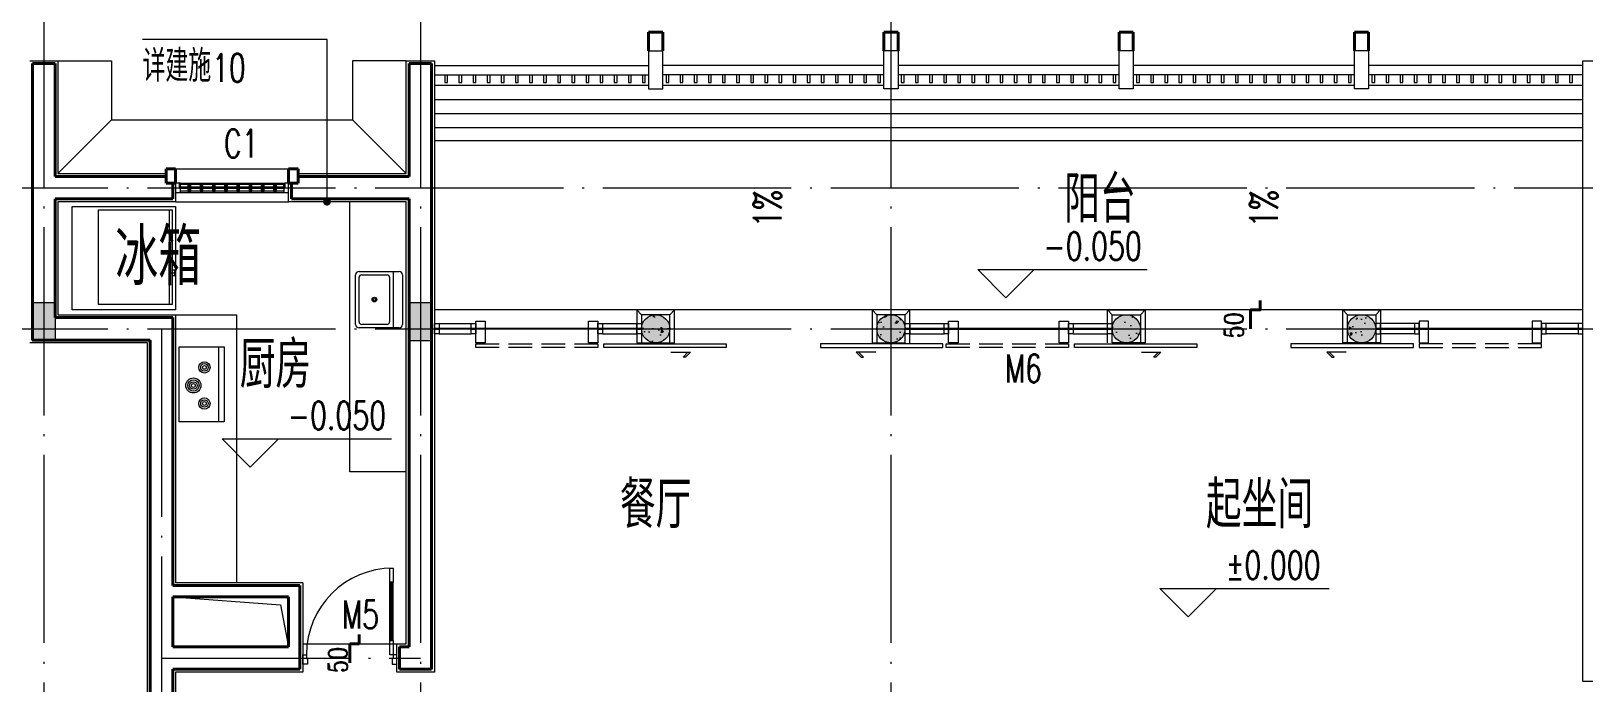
# Model space of a CAD drawing. Extents: x 577108 to 1042908, y 41950 to 81950.
# Drawn here: x 593922 to 610421, y 63861 to 70792 of the extents above; entities that cross this region are included whole.
import ezdxf
from ezdxf.enums import TextEntityAlignment as Align

# ---------------------------------------------------------------- set-up
doc = ezdxf.new("R2010")
doc.units = 0
doc.header["$LTSCALE"] = 1000
doc.header["$MEASUREMENT"] = 0
doc.linetypes.add('DASH', pattern=[0.35, 0.25, -0.1])
doc.linetypes.add('DOTE', pattern=[2.42, 2, -0.2, 0.02, -0.2])
doc.layers.get('0').update_dxf_attribs({"linetype": 'CONTINUOUS', "lineweight": 13})
for name, color, linetype, lineweight in [('COLU', 2, 'CONTINUOUS', 5), ('DIM_ELEV', 3, 'CONTINUOUS', 15), ('DIM_LEAD', 3, 'CONTINUOUS', 15), ('DIM_SYMB', 3, 'CONTINUOUS', 15), ('DOTE', 1, 'DOTE', 0), ('fix', 6, 'CONTINUOUS', 15), ('hatch', 8, 'CONTINUOUS', 5), ('PM-fs', 8, 'CONTINUOUS', 0), ('PM-L', 7, 'CONTINUOUS', 15), ('PM-S', 8, 'CONTINUOUS', 5), ('PUB_TEXT', 7, 'CONTINUOUS', 20), ('ROOF', 4, 'CONTINUOUS', 30), ('TX', 7, 'CONTINUOUS', 5), ('wall', 2, 'CONTINUOUS', 40), ('WINDOW', 5, 'CONTINUOUS', 15), ('WINDOW_TEXT', 7, 'CONTINUOUS', 18), ('xr-Presidential plan$0$COL', 4, 'CONTINUOUS', 5), ('xr-Presidential plan$0$HATCH', 9, 'CONTINUOUS', 5), ('姓名', 7, 'CONTINUOUS', 15), ('粉刷', 4, 'CONTINUOUS', 5)]:
    doc.layers.add(name, color=color, linetype=linetype, lineweight=lineweight)
doc.styles.add('_TCH_DIM', font='SIMPLEX', dxfattribs={"bigfont": 'GBCBIG'})
doc.styles.add('_TCH_WINDOW', font='SIMPLEX', dxfattribs={"bigfont": 'GBCBIG'})
doc.styles.add('ATTR', font='romans.shx', dxfattribs={"width": 0.8, "height": 1.075})
doc.styles.add('HZ', font='romanc.shx', dxfattribs={"width": 0.7, "bigfont": 'hzdx.shx'})
pattern_1 = [(230, (665785.92, 78504.55), (-286.9041, 25.10085), [30, -330]), (175, (665785.92, 78504.55), (55.5005, -300.8769), [24, -264]), (280.4514, (665762.02, 78506.64), (-231.4038, -275.7758), [25.4961, -280.4568]), (226.1842, (665785.92, 78424.55), (-426.8964, 66.2076), [45, -495]), (276.6356, (665750.35, 78430.06), (-373.865, -389.6471), [38.244, -420.6852]), (171.1842, (665785.92, 78424.55), (-373.8648, -389.6474), [36, -396]), (201, (665745.92, 78444.55), (-238.7628, 161.04756), [30, -330]), (146, (665745.92, 78444.55), (-97.3261, -290.06), [24, -264]), (251.4514, (665726.03, 78457.97), (-336.089, -129.0122), [25.4961, -280.4568]), (217.5, (665785.92, 78504.55), (-4.86394, -133.15754), [0, -260.8, 0, -268, 0, -265]), (187.5, (665785.92, 78504.55), (-105.2278, -157.7647), [0, -152.8, 0, -254.8, 0, -101]), (147.5, (665875.12, 78504.55), (-213.52897, 9.02195), [0, -100, 0, -312, 0, -414]), (137.5, (665915.12, 78504.55), (-233.27447, -40.042), [0, -130, 0, -207.2, 0, -294])]

# ---------------------------------------------------------------- blocks, each defined once
blk = doc.blocks.new('Refrigerator')
for p, q in [((0, -0.686), (0.914, -0.686)), ((0.279, -0.711), (0.279, -0.737)), ((0.279, -0.737), (0.33, -0.737)), ((0.305, -0.686), (0.305, -0.737)), ((0.33, -0.737), (0.33, -0.711))]:
    blk.add_line(p, q)
blk.add_lwpolyline([(0, -0.711), (0, 0), (0.914, 0), (0.914, -0.711)], close=True)
blk = doc.blocks.new("24'' Sink Single PV")
blk.add_line((-12.00001, -3.999996), (12, -3.999996))
for points in [[(-10.5, 0), (10.5, 0)], [(-12.00001, -18.499996), (-12.00001, -1.5)], [(-10.5, -17.499996), (-10.5, -6.499996)], [(-9.5, -5.499996), (9.5, -5.499996)], [(10.5, -6.499996), (10.5, -17.499996)], [(12, -1.5), (12, -18.499996)], [(9.5, -18.499996), (-9.5, -18.499996)], [(10.5, -19.999996), (-10.5, -19.999996)]]:
    blk.add_lwpolyline(points)
for radius in [1, 0.5]:
    blk.add_circle((0, -11.999996), radius)
for centre, radius, start, end in [((-10.5, -1.5), 1.5, 90, 180), ((-9.5, -6.499996), 1, 90, 180), ((9.5, -6.499996), 1, 0, 90), ((10.5, -1.5), 1.5, 0, 90), ((-10.5, -18.499996), 1.5, 180, 270), ((-9.5, -17.499996), 1, 180, 270), ((9.5, -17.499996), 1, 270, 0), ((10.5, -18.499996), 1.5, 270, 0)]:
    blk.add_arc(centre, radius, start, end)
at = {"style": 'ATTR', "width": 0.8, "flags": 9}
blk.add_attdef('ESTCODE', (0, 0), '', height=0.0048, dxfattribs=at)

msp = doc.modelspace()

# ---------------------------------------------------------------- hatches: boundary and pattern name
at = {"layer": 'hatch'}
for points in [[(593933.4301, 67501.3111), (594183.4301, 67501.3111), (594183.4301, 67901.3111), (593933.4301, 67901.3111)], [(597933.4301, 67501.3111), (598183.4301, 67501.3111), (598183.4301, 67901.3111), (597933.4301, 67901.3111)]]:
    msp.add_hatch(color=256, dxfattribs=at).paths.add_polyline_path(points)
h = msp.add_hatch(color=256, dxfattribs=at)
edge = h.paths.add_edge_path()
edge.add_arc((603058.4301, 67626.3111), 150, 0, 360)
h = msp.add_hatch(color=256, dxfattribs=at)
edge = h.paths.add_edge_path()
edge.add_arc((608058.4301, 67626.3111), 150, 0, 360)
at = {"layer": 'xr-Presidential plan$0$HATCH'}
for points in [[(600408.4301, 67626.3111, 1), (600708.4301, 67626.3111, 1)], [(602908.4301, 67626.3111, 1), (603208.4301, 67626.3111, 1)], [(605408.4301, 67626.3111, 1), (605708.4301, 67626.3111, 1)], [(607908.4301, 67626.3111, 1), (608208.4301, 67626.3111, 1)]]:
    msp.add_hatch(color=7, dxfattribs=at).paths.add_polyline_path(points)
h = msp.add_hatch(dxfattribs=at)
h.set_pattern_fill('AR-CONC', color=256, scale=40, angle=360, style=0)
h.set_pattern_definition([(230, (665810.84, 78504.55), (-286.9041, 25.10085), [30, -330]), (175, (665810.84, 78504.55), (55.5005, -300.8769), [24, -264]), (280.4514, (665786.93, 78506.64), (-231.4038, -275.7758), [25.4961, -280.4568]), (226.1842, (665810.84, 78424.55), (-426.8964, 66.2076), [45, -495]), (276.6356, (665775.27, 78430.06), (-373.865, -389.6471), [38.244, -420.6852]), (171.1842, (665810.84, 78424.55), (-373.8648, -389.6474), [36, -396]), (201, (665770.84, 78444.55), (-238.7628, 161.04756), [30, -330]), (146, (665770.84, 78444.55), (-97.3261, -290.06), [24, -264]), (251.4514, (665750.94, 78457.97), (-336.089, -129.0122), [25.4961, -280.4568]), (217.5, (665810.84, 78504.55), (-4.86394, -133.15754), [0, -260.8, 0, -268, 0, -265]), (187.5, (665810.84, 78504.55), (-105.2278, -157.7647), [0, -152.8, 0, -254.8, 0, -101]), (147.5, (665900.04, 78504.55), (-213.52897, 9.02195), [0, -100, 0, -312, 0, -414]), (137.5, (665940.04, 78504.55), (-233.27447, -40.042), [0, -130, 0, -207.2, 0, -294])])
h.paths.add_polyline_path([(600433.3467, 67626.3111, 1), (600733.3467, 67626.3111, 1)])
h = msp.add_hatch(dxfattribs=at)
h.set_pattern_fill('AR-CONC', color=256, scale=40, angle=360, style=0)
h.set_pattern_definition(pattern_1)
h.paths.add_polyline_path([(602908.4301, 67626.3111, 1), (603208.4301, 67626.3111, 1)])
h = msp.add_hatch(dxfattribs=at)
h.set_pattern_fill('AR-CONC', color=256, scale=40, angle=360, style=0)
h.set_pattern_definition(pattern_1)
h.paths.add_polyline_path([(605408.4301, 67626.3111, 1), (605708.4301, 67626.3111, 1)])
h = msp.add_hatch(dxfattribs=at)
h.set_pattern_fill('AR-CONC', color=256, scale=40, angle=360, style=0)
h.set_pattern_definition(pattern_1)
h.paths.add_polyline_path([(607908.4301, 67626.3111, 1), (608208.4301, 67626.3111, 1)])

# ---------------------------------------------------------------- linework, layer by layer
for p, q in [((610408.4301, 69626.3111), (598208.4301, 69626.3111)), ((600408.4301, 67776.3111), (600358.4301, 67826.3111)), ((600708.4301, 67776.3111), (600758.4301, 67826.3111)), ((602908.4301, 67776.3111), (602858.4301, 67826.3111)), ((603208.4301, 67776.3111), (603258.4301, 67826.3111)), ((605408.4301, 67776.3111), (605358.4301, 67826.3111)), ((605708.4301, 67776.3111), (605758.4301, 67826.3111)), ((607908.4301, 67776.3111), (607858.4301, 67826.3111)), ((608208.4301, 67776.3111), (608258.4301, 67826.3111)), ((598257.9301, 67681.3111), (598596.9718, 67681.3111)), ((599994.8884, 67681.3111), (600358.9301, 67681.3111)), ((603257.8467, 67681.3111), (603621.8884, 67681.3111)), ((604994.8884, 67681.3111), (605358.9301, 67681.3111)), ((608621.9718, 67681.3111), (608257.9301, 67681.3111)), ((610359.1801, 67681.3111), (610019.8884, 67681.3111)), ((598257.9301, 67571.3111), (598596.9718, 67571.3111)), ((599994.8884, 67571.3111), (600358.9301, 67571.3111)), ((603257.8467, 67571.3111), (603621.8884, 67571.3111)), ((604994.8884, 67571.3111), (605358.9301, 67571.3111)), ((608621.9718, 67571.3111), (608257.9301, 67571.3111)), ((610359.1801, 67571.3111), (610019.8884, 67571.3111)), ((600358.4301, 67476.3111), (600758.4301, 67476.3111)), ((608258.4301, 67476.3111), (607858.4301, 67476.3111))]:
    msp.add_line(p, q)
for points in [[(600758.4301, 67476.3111), (600758.4301, 67826.3111), (600358.4301, 67826.3111), (600358.4301, 67476.3111)], [(603258.4301, 67476.3111), (603258.4301, 67826.3111), (602858.4301, 67826.3111), (602858.4301, 67476.3111), (602908.4301, 67476.3111)], [(605358.4301, 67476.3111), (605358.4301, 67826.3111), (605758.4301, 67826.3111), (605758.4301, 67476.3111), (605708.4301, 67476.3111)], [(607858.4301, 67476.3111), (607858.4301, 67826.3111), (608258.4301, 67826.3111), (608258.4301, 67476.3111)], [(595428.4301, 64776.3111), (596570.822, 64692.4361), (596658.4357, 64246.3111)]]:
    msp.add_lwpolyline(points)
for points in [[(600708.4301, 67776.3111), (600408.4301, 67776.3111), (600408.4301, 67476.3111), (600708.4301, 67476.3111)], [(603208.4301, 67776.3111), (602908.4301, 67776.3111), (602908.4301, 67476.3111), (603208.4301, 67476.3111)], [(605408.4301, 67776.3111), (605708.4301, 67776.3111), (605708.4301, 67476.3111), (605408.4301, 67476.3111)], [(607908.4301, 67776.3111), (608208.4301, 67776.3111), (608208.4301, 67476.3111), (607908.4301, 67476.3111)]]:
    msp.add_lwpolyline(points, close=True)
at = {"layer": 'COLU'}
for points in [[(593933.4301, 67501.3111), (594183.4301, 67501.3111), (594183.4301, 67901.3111), (593933.4301, 67901.3111)], [(597933.4301, 67501.3111), (598183.4301, 67501.3111), (598183.4301, 67901.3111), (597933.4301, 67901.3111)]]:
    msp.add_lwpolyline(points, close=True, dxfattribs=at)
for centre in [(603058.4301, 67626.3111), (608058.4301, 67626.3111)]:
    msp.add_circle(centre, 150, dxfattribs=at)
at = {"layer": 'DIM_ELEV'}
for p, q in [((604280.0286, 67955.0788), (603980.0286, 68255.0788)), ((603980.0286, 68255.0788), (605780.0286, 68255.0788)), ((604280.0286, 67955.0788), (604580.0286, 68255.0788)), ((596251.5007, 66156.0096), (595951.5007, 66456.0096)), ((595951.5007, 66456.0096), (597751.5007, 66456.0096)), ((596251.5007, 66156.0096), (596551.5007, 66456.0096)), ((606215.7089, 64565.6934), (605915.7089, 64865.6934)), ((605915.7089, 64865.6934), (607715.7089, 64865.6934)), ((606215.7089, 64565.6934), (606515.7089, 64865.6934))]:
    msp.add_line(p, q, dxfattribs=at)
at = {"layer": 'DIM_LEAD'}
for p, q in [((597066.502, 70702.3944), (595106.584, 70702.3944)), ((597066.502, 68976.3111), (597066.502, 70702.3944))]:
    msp.add_line(p, q, dxfattribs=at)
at = {"layer": 'DIM_LEAD', "const_width": 40}
msp.add_lwpolyline([(597066.502, 68956.3111, 1), (597066.502, 68996.3111, 1)], format="xyb", close=True, dxfattribs=at)
at = {"layer": 'DIM_SYMB'}
for points in [[(601996.5453, 68382.8408, 0, 0, 0), (601996.5453, 69069.9061, 80, 0, 0), (601996.5453, 69369.9061, 0, 0, 0)], [(607268.7658, 68382.8408, 0, 0, 0), (607268.7658, 69069.9061, 80, 0, 0), (607268.7658, 69369.9061, 0, 0, 0)]]:
    msp.add_lwpolyline(points, format="xyseb", dxfattribs=at)
at = {"layer": 'DOTE'}
for p, q in [((594058.4301, 71126.3111), (594058.4301, 53126.3111)), ((598058.4301, 71126.3111), (598058.4301, 53126.3111)), ((603058.4301, 71126.3111), (603058.4301, 53126.3111)), ((583058.4301, 69126.3111), (620558.4301, 69126.3111)), ((583058.4301, 67626.3111), (620558.4301, 67626.3111)), ((595308.4301, 67626.3111), (595308.4301, 62626.3111)), ((595308.4301, 64126.3111), (598058.4301, 64126.3111))]:
    msp.add_line(p, q, dxfattribs=at)
at = {"layer": 'fix'}
for p, q in [((597308.4301, 66106.3111), (597308.4301, 68976.3111)), ((595458.4301, 67776.3111), (596108.4301, 67776.3111)), ((596108.4301, 64926.3111), (596108.4301, 67776.3111)), ((595915.2786, 67435.7261), (595915.2786, 66635.7261)), ((597908.4301, 66106.3111), (597308.4301, 66106.3111))]:
    msp.add_line(p, q, dxfattribs=at)
for points in [[(595458.4301, 67826.3111), (594358.4301, 67826.3111), (594358.4301, 68926.3111), (595458.4301, 68926.3111)], [(595495.2787, 67435.7261), (595975.2786, 67435.7261), (595975.2786, 66635.7261), (595495.2787, 66635.7261)]]:
    msp.add_lwpolyline(points, close=True, dxfattribs=at)
for centre, radius in [((595764.3237, 67215.9437), 60), ((595764.3237, 67215.9437), 40), ((595764.3237, 67215.9437), 20), ((595646.6775, 67023.9282), 80), ((595646.6775, 67023.9282), 60), ((595646.6775, 67023.9282), 40), ((595646.6775, 67023.9282), 20), ((595764.3237, 66831.9128), 60), ((595764.3237, 66831.9128), 40), ((595764.3237, 66831.9128), 20)]:
    msp.add_circle(centre, radius, dxfattribs=at)
at = {"layer": 'PM-fs'}
for p, q in [((593908.4301, 70476.3111), (594208.4301, 70476.3111)), ((594208.4301, 70476.3111), (594208.4301, 69276.3111)), ((597908.4301, 69276.3111), (597908.4301, 70476.3111)), ((597908.4301, 70476.3111), (598208.4301, 70476.3111)), ((598208.4301, 70476.3111), (598208.4301, 63976.3111)), ((610408.4301, 63876.3111), (610408.4301, 70476.3111)), ((610408.4301, 70476.3111), (610708.4301, 70476.3111)), ((594208.4301, 69276.3111), (595358.4301, 69276.3111)), ((595458.4301, 69176.3111), (595458.4301, 69176.3111)), ((595458.4301, 69176.3111), (595458.4301, 68976.3111)), ((596658.4301, 68976.3111), (596658.4301, 69176.3111)), ((596758.4301, 69276.3111), (597908.4301, 69276.3111)), ((595458.4301, 68976.3111), (594208.4301, 68976.3111)), ((594208.4301, 68976.3111), (594208.4301, 67776.3111)), ((597908.4301, 68976.3111), (596658.4301, 68976.3111)), ((597908.4301, 64276.3111), (597908.4301, 68976.3111)), ((594208.4301, 67776.3111), (595458.4301, 67776.3111)), ((595458.4301, 67776.3111), (595458.4301, 64926.3111)), ((595158.4301, 67476.3111), (593908.4301, 67476.3111)), ((595158.4301, 62776.3111), (595158.4301, 67476.3111)), ((596808.4357, 64926.3111), (595458.4301, 64926.3111)), ((596808.4357, 64926.3111), (596808.4357, 63976.3111)), ((596808.4357, 64276.3111), (597808.4301, 64276.3111)), ((597808.4301, 64276.3111), (597908.4301, 64276.3111)), ((597808.4301, 63976.3111), (597808.4301, 64276.3111)), ((596808.4357, 63976.3111), (595458.4301, 63976.3111)), ((595458.4301, 63976.3111), (595458.4301, 62776.3111)), ((598208.4301, 63976.3111), (597808.4301, 63976.3111)), ((610708.4301, 63876.3111), (610408.4301, 63876.3111))]:
    msp.add_line(p, q, dxfattribs=at)
at = {"layer": 'PM-L'}
for p, q in [((600483.4301, 70581.3111), (600633.4301, 70581.3111)), ((603133.4301, 70581.3111), (602983.4301, 70581.3111)), ((605633.4301, 70581.3111), (605483.4301, 70581.3111)), ((608133.4301, 70581.3111), (607983.4301, 70581.3111))]:
    msp.add_line(p, q, dxfattribs=at)
for points in [[(600483.4301, 70581.3111), (600483.4301, 70176.3111), (600633.4301, 70176.3111), (600633.4301, 70581.3111)], [(603133.4301, 70581.3111), (603133.4301, 70176.3111), (602983.4301, 70176.3111), (602983.4301, 70581.3111)], [(605633.4301, 70581.3111), (605633.4301, 70176.3111), (605483.4301, 70176.3111), (605483.4301, 70581.3111)], [(608133.4301, 70581.3111), (608133.4301, 70176.3111), (607983.4301, 70176.3111), (607983.4301, 70581.3111)], [(598208.4301, 70426.3111), (600483.4301, 70426.3111)], [(598208.4301, 70326.3111), (600483.4301, 70326.3111)], [(598318.4301, 70326.3111), (598318.4301, 70246.3111), (598348.4301, 70246.3111), (598348.4301, 70326.3111)], [(598468.4301, 70326.3111), (598468.4301, 70246.3111), (598498.4301, 70246.3111), (598498.4301, 70326.3111)], [(598618.4301, 70326.3111), (598618.4301, 70246.3111), (598648.4301, 70246.3111), (598648.4301, 70326.3111)], [(598768.4301, 70326.3111), (598768.4301, 70246.3111), (598798.4301, 70246.3111), (598798.4301, 70326.3111)], [(598918.4301, 70326.3111), (598918.4301, 70246.3111), (598948.4301, 70246.3111), (598948.4301, 70326.3111)], [(599068.4301, 70326.3111), (599068.4301, 70246.3111), (599098.4301, 70246.3111), (599098.4301, 70326.3111)], [(599218.4301, 70326.3111), (599218.4301, 70246.3111), (599248.4301, 70246.3111), (599248.4301, 70326.3111)], [(599368.4301, 70326.3111), (599368.4301, 70246.3111), (599398.4301, 70246.3111), (599398.4301, 70326.3111)], [(599518.4301, 70326.3111), (599518.4301, 70246.3111), (599548.4301, 70246.3111), (599548.4301, 70326.3111)], [(599668.4301, 70326.3111), (599668.4301, 70246.3111), (599698.4301, 70246.3111), (599698.4301, 70326.3111)], [(599818.4301, 70326.3111), (599818.4301, 70246.3111), (599848.4301, 70246.3111), (599848.4301, 70326.3111)], [(599968.4301, 70326.3111), (599968.4301, 70246.3111), (599998.4301, 70246.3111), (599998.4301, 70326.3111)], [(600118.4301, 70326.3111), (600118.4301, 70246.3111), (600148.4301, 70246.3111), (600148.4301, 70326.3111)], [(600268.4301, 70326.3111), (600268.4301, 70246.3111), (600298.4301, 70246.3111), (600298.4301, 70326.3111)], [(600418.4301, 70326.3111), (600418.4301, 70246.3111), (600448.4301, 70246.3111), (600448.4301, 70326.3111)], [(602983.4301, 70426.3111), (600633.4301, 70426.3111)], [(602983.4301, 70326.3111), (600633.4301, 70326.3111)], [(600668.4301, 70326.3111), (600668.4301, 70246.3111), (600698.4301, 70246.3111), (600698.4301, 70326.3111)], [(600818.4301, 70326.3111), (600818.4301, 70246.3111), (600848.4301, 70246.3111), (600848.4301, 70326.3111)], [(600968.4301, 70326.3111), (600968.4301, 70246.3111), (600998.4301, 70246.3111), (600998.4301, 70326.3111)], [(601118.4301, 70326.3111), (601118.4301, 70246.3111), (601148.4301, 70246.3111), (601148.4301, 70326.3111)], [(601268.4301, 70326.3111), (601268.4301, 70246.3111), (601298.4301, 70246.3111), (601298.4301, 70326.3111)], [(601418.4301, 70326.3111), (601418.4301, 70246.3111), (601448.4301, 70246.3111), (601448.4301, 70326.3111)], [(601568.4301, 70326.3111), (601568.4301, 70246.3111), (601598.4301, 70246.3111), (601598.4301, 70326.3111)], [(601718.4301, 70326.3111), (601718.4301, 70246.3111), (601748.4301, 70246.3111), (601748.4301, 70326.3111)], [(601868.4301, 70326.3111), (601868.4301, 70246.3111), (601898.4301, 70246.3111), (601898.4301, 70326.3111)], [(602018.4301, 70326.3111), (602018.4301, 70246.3111), (602048.4301, 70246.3111), (602048.4301, 70326.3111)], [(602168.4301, 70326.3111), (602168.4301, 70246.3111), (602198.4301, 70246.3111), (602198.4301, 70326.3111)], [(602318.4301, 70326.3111), (602318.4301, 70246.3111), (602348.4301, 70246.3111), (602348.4301, 70326.3111)], [(602468.4301, 70326.3111), (602468.4301, 70246.3111), (602498.4301, 70246.3111), (602498.4301, 70326.3111)], [(602618.4301, 70326.3111), (602618.4301, 70246.3111), (602648.4301, 70246.3111), (602648.4301, 70326.3111)], [(602768.4301, 70326.3111), (602768.4301, 70246.3111), (602798.4301, 70246.3111), (602798.4301, 70326.3111)], [(602918.4301, 70326.3111), (602918.4301, 70246.3111), (602948.4301, 70246.3111), (602948.4301, 70326.3111)], [(605483.4301, 70426.3111), (603133.4301, 70426.3111)], [(605483.4301, 70326.3111), (603133.4301, 70326.3111)], [(603168.4301, 70326.3111), (603168.4301, 70246.3111), (603198.4301, 70246.3111), (603198.4301, 70326.3111)], [(603318.4301, 70326.3111), (603318.4301, 70246.3111), (603348.4301, 70246.3111), (603348.4301, 70326.3111)], [(603468.4301, 70326.3111), (603468.4301, 70246.3111), (603498.4301, 70246.3111), (603498.4301, 70326.3111)], [(603618.4301, 70326.3111), (603618.4301, 70246.3111), (603648.4301, 70246.3111), (603648.4301, 70326.3111)], [(603768.4301, 70326.3111), (603768.4301, 70246.3111), (603798.4301, 70246.3111), (603798.4301, 70326.3111)], [(603918.4301, 70326.3111), (603918.4301, 70246.3111), (603948.4301, 70246.3111), (603948.4301, 70326.3111)], [(604068.4301, 70326.3111), (604068.4301, 70246.3111), (604098.4301, 70246.3111), (604098.4301, 70326.3111)], [(604218.4301, 70326.3111), (604218.4301, 70246.3111), (604248.4301, 70246.3111), (604248.4301, 70326.3111)], [(604368.4301, 70326.3111), (604368.4301, 70246.3111), (604398.4301, 70246.3111), (604398.4301, 70326.3111)], [(604518.4301, 70326.3111), (604518.4301, 70246.3111), (604548.4301, 70246.3111), (604548.4301, 70326.3111)], [(604668.4301, 70326.3111), (604668.4301, 70246.3111), (604698.4301, 70246.3111), (604698.4301, 70326.3111)], [(604818.4301, 70326.3111), (604818.4301, 70246.3111), (604848.4301, 70246.3111), (604848.4301, 70326.3111)], [(604968.4301, 70326.3111), (604968.4301, 70246.3111), (604998.4301, 70246.3111), (604998.4301, 70326.3111)], [(605118.4301, 70326.3111), (605118.4301, 70246.3111), (605148.4301, 70246.3111), (605148.4301, 70326.3111)], [(605268.4301, 70326.3111), (605268.4301, 70246.3111), (605298.4301, 70246.3111), (605298.4301, 70326.3111)], [(605418.4301, 70326.3111), (605418.4301, 70246.3111), (605448.4301, 70246.3111), (605448.4301, 70326.3111)], [(607983.4301, 70426.3111), (605633.4301, 70426.3111)], [(607983.4301, 70326.3111), (605633.4301, 70326.3111)], [(605668.4301, 70326.3111), (605668.4301, 70246.3111), (605698.4301, 70246.3111), (605698.4301, 70326.3111)], [(605818.4301, 70326.3111), (605818.4301, 70246.3111), (605848.4301, 70246.3111), (605848.4301, 70326.3111)], [(605968.4301, 70326.3111), (605968.4301, 70246.3111), (605998.4301, 70246.3111), (605998.4301, 70326.3111)], [(606118.4301, 70326.3111), (606118.4301, 70246.3111), (606148.4301, 70246.3111), (606148.4301, 70326.3111)], [(606268.4301, 70326.3111), (606268.4301, 70246.3111), (606298.4301, 70246.3111), (606298.4301, 70326.3111)], [(606418.4301, 70326.3111), (606418.4301, 70246.3111), (606448.4301, 70246.3111), (606448.4301, 70326.3111)], [(606568.4301, 70326.3111), (606568.4301, 70246.3111), (606598.4301, 70246.3111), (606598.4301, 70326.3111)], [(606718.4301, 70326.3111), (606718.4301, 70246.3111), (606748.4301, 70246.3111), (606748.4301, 70326.3111)], [(606868.4301, 70326.3111), (606868.4301, 70246.3111), (606898.4301, 70246.3111), (606898.4301, 70326.3111)], [(607018.4301, 70326.3111), (607018.4301, 70246.3111), (607048.4301, 70246.3111), (607048.4301, 70326.3111)], [(607168.4301, 70326.3111), (607168.4301, 70246.3111), (607198.4301, 70246.3111), (607198.4301, 70326.3111)], [(607318.4301, 70326.3111), (607318.4301, 70246.3111), (607348.4301, 70246.3111), (607348.4301, 70326.3111)], [(607468.4301, 70326.3111), (607468.4301, 70246.3111), (607498.4301, 70246.3111), (607498.4301, 70326.3111)], [(607618.4301, 70326.3111), (607618.4301, 70246.3111), (607648.4301, 70246.3111), (607648.4301, 70326.3111)], [(607768.4301, 70326.3111), (607768.4301, 70246.3111), (607798.4301, 70246.3111), (607798.4301, 70326.3111)], [(607918.4301, 70326.3111), (607918.4301, 70246.3111), (607948.4301, 70246.3111), (607948.4301, 70326.3111)], [(610408.4301, 70426.3111), (608133.4301, 70426.3111)], [(610408.4301, 70326.3111), (608133.4301, 70326.3111)], [(608168.4301, 70326.3111), (608168.4301, 70246.3111), (608198.4301, 70246.3111), (608198.4301, 70326.3111)], [(608318.4301, 70326.3111), (608318.4301, 70246.3111), (608348.4301, 70246.3111), (608348.4301, 70326.3111)], [(608468.4301, 70326.3111), (608468.4301, 70246.3111), (608498.4301, 70246.3111), (608498.4301, 70326.3111)], [(608618.4301, 70326.3111), (608618.4301, 70246.3111), (608648.4301, 70246.3111), (608648.4301, 70326.3111)], [(608768.4301, 70326.3111), (608768.4301, 70246.3111), (608798.4301, 70246.3111), (608798.4301, 70326.3111)], [(608918.4301, 70326.3111), (608918.4301, 70246.3111), (608948.4301, 70246.3111), (608948.4301, 70326.3111)], [(609068.4301, 70326.3111), (609068.4301, 70246.3111), (609098.4301, 70246.3111), (609098.4301, 70326.3111)], [(609218.4301, 70326.3111), (609218.4301, 70246.3111), (609248.4301, 70246.3111), (609248.4301, 70326.3111)], [(609368.4301, 70326.3111), (609368.4301, 70246.3111), (609398.4301, 70246.3111), (609398.4301, 70326.3111)], [(609518.4301, 70326.3111), (609518.4301, 70246.3111), (609548.4301, 70246.3111), (609548.4301, 70326.3111)], [(609668.4301, 70326.3111), (609668.4301, 70246.3111), (609698.4301, 70246.3111), (609698.4301, 70326.3111)], [(609818.4301, 70326.3111), (609818.4301, 70246.3111), (609848.4301, 70246.3111), (609848.4301, 70326.3111)], [(609968.4301, 70326.3111), (609968.4301, 70246.3111), (609998.4301, 70246.3111), (609998.4301, 70326.3111)], [(610118.4301, 70326.3111), (610118.4301, 70246.3111), (610148.4301, 70246.3111), (610148.4301, 70326.3111)], [(610268.4301, 70326.3111), (610268.4301, 70246.3111), (610298.4301, 70246.3111), (610298.4301, 70326.3111)]]:
    msp.add_lwpolyline(points, dxfattribs=at)
at = {"layer": 'PM-S'}
for p, q in [((598208.4301, 70215.4611), (600483.4301, 70215.4611)), ((600633.4301, 70215.4611), (602983.4301, 70215.4611)), ((603133.4301, 70215.4611), (605483.4301, 70215.4611)), ((605633.4301, 70215.4611), (607983.4301, 70215.4611)), ((608133.4301, 70215.4611), (610408.4301, 70215.4611)), ((598208.4301, 70065.4611), (610408.4301, 70065.4611)), ((598208.4301, 69915.4611), (610408.4301, 69915.4611)), ((598208.4301, 69765.4611), (610408.4301, 69765.4611))]:
    msp.add_line(p, q, dxfattribs=at)
at = {"layer": 'ROOF', "color": 8, "linetype": 'DASH', "lineweight": 0}
for points in [[(599945.4718, 67426.3111), (598646.4718, 67426.3111), (598646.4718, 67466.3111), (599945.4718, 67466.3111)], [(604945.4718, 67426.3111), (603646.4718, 67426.3111), (603646.4718, 67466.3111), (604945.4718, 67466.3111)], [(608671.3884, 67426.3111), (609970.3884, 67426.3111), (609970.3884, 67466.3111), (608671.3884, 67466.3111)]]:
    msp.add_lwpolyline(points, close=True, dxfattribs=at)
at = {"layer": 'wall'}
for p, q in [((600633.4301, 70781.3111), (600483.4301, 70781.3111)), ((600483.4301, 70781.3111), (600483.4301, 70581.3111)), ((600633.4301, 70581.3111), (600633.4301, 70781.3111)), ((602983.4301, 70581.3111), (602983.4301, 70781.3111)), ((602983.4301, 70781.3111), (603133.4301, 70781.3111)), ((603133.4301, 70781.3111), (603133.4301, 70581.3111)), ((605483.4301, 70581.3111), (605483.4301, 70781.3111)), ((605483.4301, 70781.3111), (605633.4301, 70781.3111)), ((605633.4301, 70781.3111), (605633.4301, 70581.3111)), ((607983.4301, 70581.3111), (607983.4301, 70781.3111)), ((607983.4301, 70781.3111), (608133.4301, 70781.3111)), ((608133.4301, 70781.3111), (608133.4301, 70581.3111)), ((593938.4301, 67506.3111), (593938.4301, 70446.3111)), ((593938.4301, 70446.3111), (594178.4301, 70446.3111)), ((594178.4301, 70446.3111), (594178.4301, 69246.3111)), ((597938.4301, 69246.3111), (597938.4301, 70446.3111)), ((597938.4301, 70446.3111), (598178.4301, 70446.3111)), ((598178.4301, 70446.3111), (598178.4301, 64006.3111)), ((595358.4301, 69326.3111), (595458.4301, 69326.3111)), ((595358.4301, 69176.3111), (595358.4301, 69326.3111)), ((595458.4301, 69326.3111), (595458.4301, 69176.3111)), ((596758.4301, 69326.3111), (596658.4301, 69326.3111)), ((596658.4301, 69326.3111), (596658.4301, 69176.3111)), ((596758.4301, 69176.3111), (596758.4301, 69326.3111)), ((594178.4301, 69246.3111), (595358.4301, 69246.3111)), ((595458.4301, 69176.3111), (595358.4301, 69176.3111)), ((595428.4301, 69176.3111), (595428.4301, 69006.3111)), ((596658.4301, 69176.3111), (596758.4301, 69176.3111)), ((596688.4301, 69006.3111), (596688.4301, 69176.3111)), ((596758.4301, 69246.3111), (597938.4301, 69246.3111)), ((595428.4301, 69006.3111), (594178.4301, 69006.3111)), ((594178.4301, 69006.3111), (594178.4301, 67746.3111)), ((597938.4301, 69006.3111), (596688.4301, 69006.3111)), ((597938.4301, 64246.3111), (597938.4301, 69006.3111)), ((594178.4301, 67746.3111), (595428.4301, 67746.3111)), ((595428.4301, 67746.3111), (595428.4301, 64896.3111)), ((595188.4301, 67506.3111), (593938.4301, 67506.3111)), ((595188.4301, 62746.3111), (595188.4301, 67506.3111)), ((596778.4357, 64896.3111), (595428.4301, 64896.3111)), ((596778.4357, 64896.3111), (596778.4357, 64006.3111)), ((595428.4301, 64776.3111), (595428.4301, 64246.3111)), ((596658.4357, 64776.3111), (595428.4301, 64776.3111)), ((596658.4357, 64776.3111), (596658.4357, 64246.3111)), ((595428.4301, 64246.3111), (596658.4357, 64246.3111)), ((597838.4301, 64246.3111), (597938.4301, 64246.3111)), ((597838.4301, 64006.3111), (597838.4301, 64246.3111)), ((596778.4357, 64006.3111), (595428.4301, 64006.3111)), ((595428.4301, 64006.3111), (595428.4301, 62746.3111)), ((598178.4301, 64006.3111), (597838.4301, 64006.3111))]:
    msp.add_line(p, q, dxfattribs=at)
at = {"layer": 'wall', "color": 2}
for p, q in [((597408.4329, 64376.3111), (597408.4329, 64276.3111)), ((597408.4329, 64276.3111), (597308.4329, 64276.3111)), ((597308.4329, 64276.3111), (597308.4329, 64076.3111))]:
    msp.add_line(p, q, dxfattribs=at)
msp.add_lwpolyline([(606979.6045, 67926.3111), (606979.6045, 67826.3111), (606879.6045, 67826.3111), (606879.6045, 67626.3111)], dxfattribs=at)
at = {"layer": 'WINDOW'}
for p, q in [((595455.9301, 69326.3111), (596660.9301, 69326.3111)), ((595508.4301, 69176.3111), (596608.4301, 69176.3111)), ((596608.4301, 69161.3111), (595508.4301, 69161.3111)), ((595588.4301, 69161.3111), (595618.4301, 69131.3111)), ((595618.4301, 69161.3111), (595588.4301, 69131.3111)), ((595718.4301, 69161.3111), (595748.4301, 69131.3111)), ((595748.4301, 69161.3111), (595718.4301, 69131.3111)), ((595848.4301, 69161.3111), (595878.4301, 69131.3111)), ((595878.4301, 69161.3111), (595848.4301, 69131.3111)), ((595978.4301, 69161.3111), (596008.4301, 69131.3111)), ((596008.4301, 69161.3111), (595978.4301, 69131.3111)), ((596108.4301, 69161.3111), (596138.4301, 69131.3111)), ((596138.4301, 69161.3111), (596108.4301, 69131.3111)), ((596238.4301, 69161.3111), (596268.4301, 69131.3111)), ((596268.4301, 69161.3111), (596238.4301, 69131.3111)), ((596368.4301, 69161.3111), (596398.4301, 69131.3111)), ((596398.4301, 69161.3111), (596368.4301, 69131.3111)), ((596498.4301, 69161.3111), (596528.4301, 69131.3111)), ((596528.4301, 69161.3111), (596498.4301, 69131.3111)), ((595458.4301, 68976.3111), (596658.4301, 68976.3111)), ((595498.4301, 69126.3111), (596618.4301, 69126.3111)), ((596608.4301, 69091.3111), (595508.4301, 69091.3111)), ((595508.4301, 69076.3111), (596608.4301, 69076.3111)), ((595588.4301, 69121.3111), (595618.4301, 69091.3111)), ((595618.4301, 69121.3111), (595588.4301, 69091.3111)), ((595718.4301, 69121.3111), (595748.4301, 69091.3111)), ((595748.4301, 69121.3111), (595718.4301, 69091.3111)), ((595848.4301, 69121.3111), (595878.4301, 69091.3111)), ((595878.4301, 69121.3111), (595848.4301, 69091.3111)), ((595978.4301, 69121.3111), (596008.4301, 69091.3111)), ((596008.4301, 69121.3111), (595978.4301, 69091.3111)), ((596108.4301, 69121.3111), (596138.4301, 69091.3111)), ((596138.4301, 69121.3111), (596108.4301, 69091.3111)), ((596238.4301, 69121.3111), (596268.4301, 69091.3111)), ((596268.4301, 69121.3111), (596238.4301, 69091.3111)), ((596368.4301, 69121.3111), (596398.4301, 69091.3111)), ((596398.4301, 69121.3111), (596368.4301, 69091.3111)), ((596498.4301, 69121.3111), (596528.4301, 69091.3111)), ((596528.4301, 69121.3111), (596498.4301, 69091.3111)), ((610408.4301, 67826.3111), (598208.4301, 67826.3111)), ((600433.4301, 67631.3111), (598233.3467, 67631.3111)), ((600433.4301, 67621.3111), (598233.3467, 67621.3111)), ((605408.5134, 67631.3111), (603208.3467, 67631.3111)), ((605408.5134, 67621.3111), (603208.3467, 67621.3111)), ((603208.4301, 67631.3111), (605408.5134, 67631.3111)), ((603208.4301, 67621.3111), (605408.5134, 67621.3111)), ((608208.3467, 67631.3111), (610408.4301, 67631.3111)), ((610408.4301, 67631.3111), (608208.3467, 67631.3111)), ((608208.3467, 67621.3111), (610408.4301, 67621.3111)), ((610408.4301, 67621.3111), (608208.3467, 67621.3111)), ((597733.4301, 64311.4141), (597733.4301, 64931.4141)), ((597738.4301, 64331.4141), (597738.4301, 64911.4141)), ((597763.4301, 64331.4141), (597763.4301, 64911.4141)), ((597768.4301, 64311.4141), (597768.4301, 64931.4141))]:
    msp.add_line(p, q, dxfattribs=at)
at = {"layer": 'WINDOW', "color": 1}
for p, q in [((600433.3467, 67626.3111), (598258.267, 67626.3111)), ((605408.4301, 67626.3111), (603208.4301, 67626.3111)), ((603208.4301, 67626.3111), (605408.4301, 67626.3111)), ((608208.4301, 67626.3111), (610408.4301, 67626.3111)), ((610408.4301, 67626.3111), (608208.4301, 67626.3111))]:
    msp.add_line(p, q, dxfattribs=at)
at = {"layer": 'WINDOW'}
for points in [[(595498.4301, 69176.3111), (595458.4301, 69176.3111), (595458.4301, 69076.3111), (595508.4301, 69076.3111), (595508.4301, 69121.3111), (595498.4301, 69121.3111)], [(595498.4301, 69131.3111), (595508.4301, 69131.3111), (595508.4301, 69176.3111), (595498.4301, 69176.3111)], [(595498.4301, 69121.3111), (596618.4301, 69121.3111), (596618.4301, 69131.3111), (595498.4301, 69131.3111)], [(595618.4301, 69131.3111), (595618.4301, 69161.3111), (595588.4301, 69161.3111), (595588.4301, 69131.3111)], [(595748.4301, 69131.3111), (595748.4301, 69161.3111), (595718.4301, 69161.3111), (595718.4301, 69131.3111)], [(595878.4301, 69131.3111), (595878.4301, 69161.3111), (595848.4301, 69161.3111), (595848.4301, 69131.3111)], [(596008.4301, 69131.3111), (596008.4301, 69161.3111), (595978.4301, 69161.3111), (595978.4301, 69131.3111)], [(596138.4301, 69131.3111), (596138.4301, 69161.3111), (596108.4301, 69161.3111), (596108.4301, 69131.3111)], [(596268.4301, 69131.3111), (596268.4301, 69161.3111), (596238.4301, 69161.3111), (596238.4301, 69131.3111)], [(596398.4301, 69131.3111), (596398.4301, 69161.3111), (596368.4301, 69161.3111), (596368.4301, 69131.3111)], [(596528.4301, 69131.3111), (596528.4301, 69161.3111), (596498.4301, 69161.3111), (596498.4301, 69131.3111)], [(596618.4301, 69176.3111), (596618.4301, 69121.3111), (596608.4301, 69121.3111), (596608.4301, 69076.3111), (596658.4301, 69076.3111), (596658.4301, 69176.3111)], [(596618.4301, 69131.3111), (596608.4301, 69131.3111), (596608.4301, 69176.3111), (596618.4301, 69176.3111)], [(595618.4301, 69091.3111), (595618.4301, 69121.3111), (595588.4301, 69121.3111), (595588.4301, 69091.3111)], [(595748.4301, 69091.3111), (595748.4301, 69121.3111), (595718.4301, 69121.3111), (595718.4301, 69091.3111)], [(595878.4301, 69091.3111), (595878.4301, 69121.3111), (595848.4301, 69121.3111), (595848.4301, 69091.3111)], [(596008.4301, 69091.3111), (596008.4301, 69121.3111), (595978.4301, 69121.3111), (595978.4301, 69091.3111)], [(596138.4301, 69091.3111), (596138.4301, 69121.3111), (596108.4301, 69121.3111), (596108.4301, 69091.3111)], [(596268.4301, 69091.3111), (596268.4301, 69121.3111), (596238.4301, 69121.3111), (596238.4301, 69091.3111)], [(596398.4301, 69091.3111), (596398.4301, 69121.3111), (596368.4301, 69121.3111), (596368.4301, 69091.3111)], [(596528.4301, 69091.3111), (596528.4301, 69121.3111), (596498.4301, 69121.3111), (596498.4301, 69091.3111)], [(598257.9301, 67631.3111), (598208.4301, 67631.3111), (598208.4301, 67681.3111), (598257.9301, 67681.3111)], [(598646.4718, 67631.3111), (598596.9718, 67631.3111), (598596.9718, 67681.3111), (598646.4718, 67681.3111)], [(598745.9718, 67631.3111), (598646.4718, 67631.3111), (598646.4718, 67706.3111), (598745.9718, 67706.3111)], [(599945.4718, 67631.3111), (599845.9718, 67631.3111), (599845.9718, 67706.3111), (599945.4718, 67706.3111)], [(599994.8884, 67631.3111), (599945.3884, 67631.3111), (599945.3884, 67681.3111), (599994.8884, 67681.3111)], [(600408.4301, 67631.3111), (600358.9301, 67631.3111), (600358.9301, 67681.3111), (600408.4301, 67681.3111)], [(603257.8467, 67631.3111), (603208.3467, 67631.3111), (603208.3467, 67681.3111), (603257.8467, 67681.3111)], [(603671.3884, 67631.3111), (603621.8884, 67631.3111), (603621.8884, 67681.3111), (603671.3884, 67681.3111)], [(603770.8884, 67631.3111), (603671.3884, 67631.3111), (603671.3884, 67706.3111), (603770.8884, 67706.3111)], [(604945.4718, 67631.3111), (604845.9718, 67631.3111), (604845.9718, 67706.3111), (604945.4718, 67706.3111)], [(604994.8884, 67631.3111), (604945.3884, 67631.3111), (604945.3884, 67681.3111), (604994.8884, 67681.3111)], [(605408.4301, 67631.3111), (605358.9301, 67631.3111), (605358.9301, 67681.3111), (605408.4301, 67681.3111)], [(608208.4301, 67631.3111), (608257.9301, 67631.3111), (608257.9301, 67681.3111), (608208.4301, 67681.3111)], [(608621.9718, 67631.3111), (608671.4718, 67631.3111), (608671.4718, 67681.3111), (608621.9718, 67681.3111)], [(608671.3884, 67631.3111), (608770.8884, 67631.3111), (608770.8884, 67706.3111), (608671.3884, 67706.3111)], [(609870.8884, 67631.3111), (609970.3884, 67631.3111), (609970.3884, 67706.3111), (609870.8884, 67706.3111)], [(609970.3884, 67631.3111), (610019.8884, 67631.3111), (610019.8884, 67681.3111), (609970.3884, 67681.3111)], [(610359.1801, 67631.3111), (610408.6801, 67631.3111), (610408.6801, 67681.3111), (610359.1801, 67681.3111)], [(598257.9301, 67571.3111), (598208.4301, 67571.3111), (598208.4301, 67621.3111), (598257.9301, 67621.3111)], [(598646.4718, 67571.3111), (598596.9718, 67571.3111), (598596.9718, 67621.3111), (598646.4718, 67621.3111)], [(598745.9718, 67476.3111), (598646.4718, 67476.3111), (598646.4718, 67626.3111), (598745.9718, 67626.3111)], [(599945.4718, 67476.3111), (599845.9718, 67476.3111), (599845.9718, 67626.3111), (599945.4718, 67626.3111)], [(599994.8884, 67571.3111), (599945.3884, 67571.3111), (599945.3884, 67621.3111), (599994.8884, 67621.3111)], [(600408.4301, 67571.3111), (600358.9301, 67571.3111), (600358.9301, 67621.3111), (600408.4301, 67621.3111)], [(603257.8467, 67571.3111), (603208.3467, 67571.3111), (603208.3467, 67621.3111), (603257.8467, 67621.3111)], [(603671.3884, 67571.3111), (603621.8884, 67571.3111), (603621.8884, 67621.3111), (603671.3884, 67621.3111)], [(603770.8884, 67476.3111), (603671.3884, 67476.3111), (603671.3884, 67626.3111), (603770.8884, 67626.3111)], [(604945.4718, 67476.3111), (604845.9718, 67476.3111), (604845.9718, 67626.3111), (604945.4718, 67626.3111)], [(604994.8884, 67571.3111), (604945.3884, 67571.3111), (604945.3884, 67621.3111), (604994.8884, 67621.3111)], [(605408.4301, 67571.3111), (605358.9301, 67571.3111), (605358.9301, 67621.3111), (605408.4301, 67621.3111)], [(608208.4301, 67571.3111), (608257.9301, 67571.3111), (608257.9301, 67621.3111), (608208.4301, 67621.3111)], [(608621.9718, 67571.3111), (608671.4718, 67571.3111), (608671.4718, 67621.3111), (608621.9718, 67621.3111)], [(608671.3884, 67476.3111), (608770.8884, 67476.3111), (608770.8884, 67626.3111), (608671.3884, 67626.3111)], [(609870.8884, 67476.3111), (609970.3884, 67476.3111), (609970.3884, 67626.3111), (609870.8884, 67626.3111)], [(609970.3884, 67571.3111), (610019.8884, 67571.3111), (610019.8884, 67621.3111), (609970.3884, 67621.3111)], [(610359.1801, 67571.3111), (610408.6801, 67571.3111), (610408.6801, 67621.3111), (610359.1801, 67621.3111)], [(601308.4301, 67426.3111), (600008.4301, 67426.3111), (600008.4301, 67466.3111), (601308.4301, 67466.3111)], [(602308.4301, 67426.3111), (603608.4301, 67426.3111), (603608.4301, 67466.3111), (602308.4301, 67466.3111)], [(606308.4301, 67426.3111), (605008.4301, 67426.3111), (605008.4301, 67466.3111), (606308.4301, 67466.3111)], [(607308.4301, 67426.3111), (608608.4301, 67426.3111), (608608.4301, 67466.3111), (607308.4301, 67466.3111)], [(597768.4301, 64931.4141), (597733.4301, 64931.4141), (597733.4301, 65081.4141), (597768.4301, 65081.4141)], [(597733.4301, 64931.4141), (597738.4301, 64911.4141), (597745.9301, 64911.4141), (597745.9301, 64931.4141)], [(597745.9301, 64930.4141), (597745.9301, 64312.4141), (597755.9301, 64312.4141), (597755.9301, 64930.4141)], [(597768.4301, 64931.4141), (597763.4301, 64911.4141), (597755.9301, 64911.4141), (597755.9301, 64931.4141)], [(597733.4301, 64311.4141), (597738.4301, 64331.4141), (597745.9301, 64331.4141), (597745.9301, 64311.4141)], [(597768.4301, 64161.4141), (597733.4301, 64161.4141), (597733.4301, 64311.4141), (597768.4301, 64311.4141)], [(597768.4301, 64311.4141), (597763.4301, 64331.4141), (597755.9301, 64331.4141), (597755.9301, 64311.4141)], [(596858.4301, 64061.4141), (596808.4301, 64061.4141), (596808.4301, 64161.4141), (596848.4301, 64161.4141), (596848.4301, 64121.4141), (596858.4301, 64121.4141)], [(597758.4301, 64061.4141), (597808.4301, 64061.4141), (597808.4301, 64161.4141), (597768.4301, 64161.4141), (597768.4301, 64121.4141), (597758.4301, 64121.4141)]]:
    msp.add_lwpolyline(points, close=True, dxfattribs=at)
for points in [[(600720.7814, 67376.3111), (600926.8814, 67376.3111), (600873.8484, 67323.2781), (600848.8484, 67323.2781), (600901.8814, 67376.3111)], [(602896.0788, 67376.3111), (602689.9787, 67376.3111), (602743.0117, 67323.2781), (602768.0117, 67323.2781), (602714.9787, 67376.3111)], [(605720.7814, 67376.3111), (605926.8814, 67376.3111), (605873.8484, 67323.2781), (605848.8484, 67323.2781), (605901.8814, 67376.3111)], [(607896.0788, 67376.3111), (607689.9787, 67376.3111), (607743.0117, 67323.2781), (607768.0117, 67323.2781), (607714.9787, 67376.3111)]]:
    msp.add_lwpolyline(points, dxfattribs=at)
msp.add_circle((608058.4301, 67626.3111), 150, dxfattribs=at)
msp.add_arc((597768.4301, 64161.4141), 920, 90.00000005, 180, dxfattribs=at)
at = {"layer": 'xr-Presidential plan$0$COL'}
for centre in [(600558.4301, 67626.3111), (600558.4301, 67626.3111), (603058.4301, 67626.3111), (603058.4301, 67626.3111), (605558.4301, 67626.3111), (605558.4301, 67626.3111), (608058.4301, 67626.3111)]:
    msp.add_circle(centre, 150, dxfattribs=at)
at = {"layer": '粉刷'}
for p, q in [((594208.4301, 70476.3111), (594778.4301, 70476.3111)), ((594778.4301, 70476.3111), (594778.4301, 69846.3111)), ((597908.4301, 70476.3111), (597338.4301, 70476.3111)), ((597338.4301, 70476.3111), (597338.4301, 69846.3111)), ((594778.4301, 69846.3111), (594208.4301, 69276.3111)), ((594778.4301, 69846.3111), (597338.4301, 69846.3111)), ((597338.4301, 69846.3111), (597908.4301, 69276.3111))]:
    msp.add_line(p, q, dxfattribs=at)

# ---------------------------------------------------------------- block references
at = {"layer": 'fix'}
for name, p, xscale, yscale, zscale, rotation in [('Refrigerator', (594639.062, 67885.9673), 1100, 1100, 1100, 90), ("24'' Sink Single PV", (597869.6291, 67936.3111), 25, 25, 25, 270)]:
    msp.add_blockref(name, p, dxfattribs=dict(at, xscale=xscale, yscale=yscale, zscale=zscale, rotation=rotation))

# ---------------------------------------------------------------- texts
at = {"layer": 'PUB_TEXT', "style": '_TCH_DIM'}
msp.add_text('详建施', height=337.58865, dxfattribs=at).set_placement((595106.584, 70252.3944))
at = {"layer": 'PUB_TEXT', "style": '_TCH_DIM', "width": 0.705882}
for s, p in [('10', (595843.818, 70252.3944)), ('-0.050', (604680.0286, 68355.0788)), ('-0.050', (596651.5007, 66556.0096)), ('%%P0.000', (606615.7089, 64965.6934))]:
    msp.add_text(s, height=297.5, dxfattribs=at).set_placement(p)
for p in [(601896.5453, 68706.3735), (607168.7658, 68706.3735)]:
    msp.add_text('1%', height=297.5, rotation=90, dxfattribs=at).set_placement(p)
at = {"layer": 'TX', "style": 'HZ', "width": 0.8}
for s, p in [('阳台', (604898.8621, 68753.0241)), ('厨房', (596138.8821, 66995.5506)), ('餐厅', (600178.1874, 65506.3529)), ('起坐间', (606403.9972, 65506.3529))]:
    msp.add_text(s, height=500, dxfattribs=at).set_placement(p)
for p in [(606801.2137, 67663.909), (597282.29, 64106.5181)]:
    msp.add_text('50', height=200, rotation=90, dxfattribs=at).set_placement(p, align=Align.CENTER)
at = {"layer": 'WINDOW_TEXT', "style": '_TCH_WINDOW', "width": 0.705882}
for s, p in [('C1', (595970.9366, 69446.6932)), ('M6', (604267.13, 67056.5145)), ('M5', (597223.6246, 64440.9485))]:
    msp.add_text(s, height=297.5, dxfattribs=at).set_placement(p)
at = {"layer": '姓名', "style": 'HZ', "width": 0.8}
msp.add_text('冰箱', height=600, dxfattribs=at).set_placement((594817.1335, 68089.6036))

doc.saveas('drawing.dxf')
